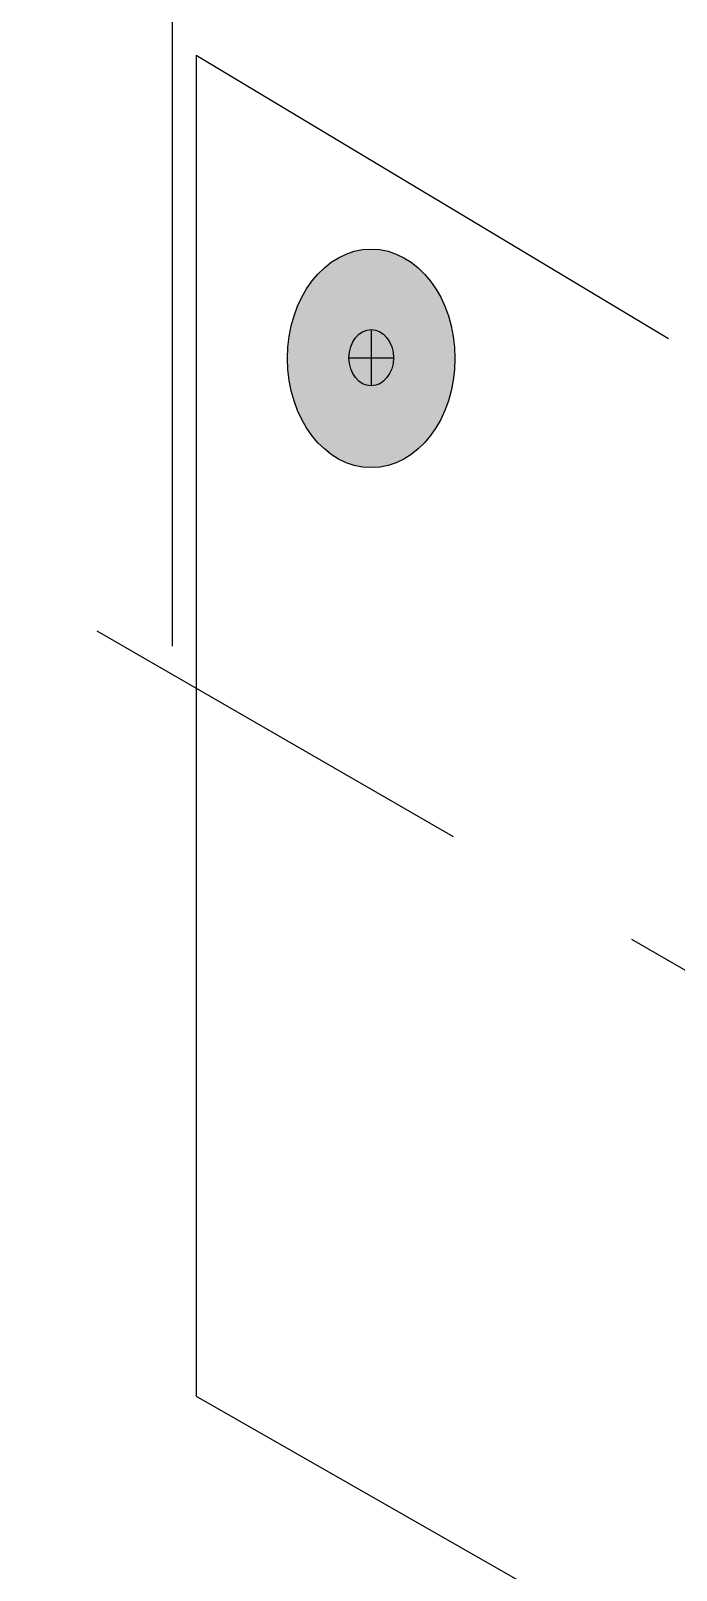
# Model space of a CAD drawing. Extents: x -1140 to 5605, y -816 to 2382.
# Drawn here: x 3207.4 to 3235.6, y 64.6 to 131.9 of the extents above; entities that cross this region are included whole.
import ezdxf

# ---------------------------------------------------------------- set-up
doc = ezdxf.new("R2010")
doc.units = 0
doc.header["$MEASUREMENT"] = 0
doc.linetypes.add('AI-Linetype-59', pattern=[27, 18, -9])
doc.layers.add('G-ANNO-TTLB', color=7, linetype='Continuous', lineweight=0)
doc.layers.add('TYVEK', color=7, linetype='Continuous', lineweight=0)

# ---------------------------------------------------------------- blocks, each defined once
blk = doc.blocks.new('Block_348')
at = {"layer": 'TYVEK', "color": 4, "lineweight": 25, "true_color": 0x00ffff}
blk.add_lwpolyline([(3211.964, 125.757)], dxfattribs=at)

msp = doc.modelspace()

# ---------------------------------------------------------------- hatches: boundary and pattern name
at = {"layer": 'G-ANNO-TTLB', "true_color": 0xff00ff, "transparency": 33554687}
h = msp.add_hatch(color=6, dxfattribs=at)
edge = h.paths.add_edge_path()
edge.add_spline(control_points=[(5285.56, -733.232), (5285.56, -733.232), (2356.042, -733.232), (2356.042, -733.232), (2356.042, -733.232), (2356.042, 1723.768), (2356.042, 1723.768), (2356.042, 1723.768), (5285.56, 1723.768), (5285.56, 1723.768), (5285.56, 1723.768), (5285.56, -733.232), (5285.56, -733.232)], knot_values=[0, 0, 0, 0, 1, 1, 1, 2, 2, 2, 3, 3, 3, 4, 4, 4, 4], degree=3, periodic=0)
edge = h.paths.add_edge_path()
edge.add_spline(control_points=[(2365.042, 1714.768), (2365.042, 1714.768), (2365.042, -724.232), (2365.042, -724.232), (2365.042, -724.232), (5276.56, -724.232), (5276.56, -724.232), (5276.56, -724.232), (5276.56, 1714.768), (5276.56, 1714.768), (5276.56, 1714.768), (2365.042, 1714.768), (2365.042, 1714.768)], knot_values=[0, 0, 0, 0, 1, 1, 1, 2, 2, 2, 3, 3, 3, 4, 4, 4, 4], degree=3, periodic=0)
edge.add_line((2365.042, 1714.768), (2365.042, 1714.768))
at = {"layer": 'TYVEK', "true_color": 0x003b71, "transparency": 33554687}
h = msp.add_hatch(color=156, dxfattribs=at)
h.dxf.hatch_style = 2
edge = h.paths.add_edge_path()
edge.add_ellipse((3222.276, 117.595), major_axis=(0, 4.781), ratio=0.766948, start_angle=0, end_angle=360)

# ---------------------------------------------------------------- linework, layer by layer
at = {"layer": 'G-ANNO-TTLB'}
for points in [[(5285.56, -733.232), (5285.56, -733.232), (2356.042, -733.232), (2356.042, -733.232), (2356.042, -733.232), (2356.042, 1723.768), (2356.042, 1723.768), (2356.042, 1723.768), (5285.56, 1723.768), (5285.56, 1723.768), (5285.56, 1723.768), (5285.56, -733.232), (5285.56, -733.232)], [(2365.042, 1714.768), (2365.042, 1714.768), (2365.042, -724.232), (2365.042, -724.232), (2365.042, -724.232), (5276.56, -724.232), (5276.56, -724.232), (5276.56, -724.232), (5276.56, 1714.768), (5276.56, 1714.768), (5276.56, 1714.768), (2365.042, 1714.768), (2365.042, 1714.768)]]:
    msp.add_open_spline(points, degree=3, knots=[0, 0, 0, 0, 1, 1, 1, 2, 2, 2, 3, 3, 3, 4, 4, 4, 4], dxfattribs=at)
at = {"layer": 'TYVEK', "color": 1, "lineweight": 25, "true_color": 0xff0000}
msp.add_line((3213.564, 164.045), (3213.564, 105.007), dxfattribs=at)
at = {"layer": 'TYVEK', "color": 4, "lineweight": 25, "true_color": 0x00ffff}
for p, q in [((3214.61, 130.861), (3235.288, 118.464)), ((3214.61, 130.861), (3214.61, 72.196)), ((3214.61, 72.196), (3378.472, -21.413))]:
    msp.add_line(p, q, dxfattribs=at)
at = {"layer": 'TYVEK', "color": 18, "lineweight": 25, "true_color": 0x080808}
for p, q in [((3222.276, 118.859), (3222.276, 116.391)), ((3221.302, 117.625), (3223.249, 117.625))]:
    msp.add_line(p, q, dxfattribs=at)
at = {"layer": 'TYVEK', "color": 18, "linetype": 'AI-Linetype-59', "lineweight": 25, "true_color": 0x000000}
msp.add_line((3389.587, 2.211), (3202.489, 110.156), dxfattribs=at)
at = {"layer": 'TYVEK', "color": 18, "lineweight": 25, "true_color": 0x000000}
msp.add_ellipse((3222.276, 117.595), major_axis=(0, 4.781), ratio=0.766948, dxfattribs=at)
at = {"layer": 'TYVEK', "color": 18, "lineweight": 25, "true_color": 0x080808}
msp.add_ellipse((3222.276, 117.625), major_axis=(0, 1.234), ratio=0.788846, dxfattribs=at)

# ---------------------------------------------------------------- block references
at = {"layer": 'TYVEK'}
msp.add_blockref('Block_348', (0, 0), dxfattribs=at)

doc.saveas('drawing.dxf')
